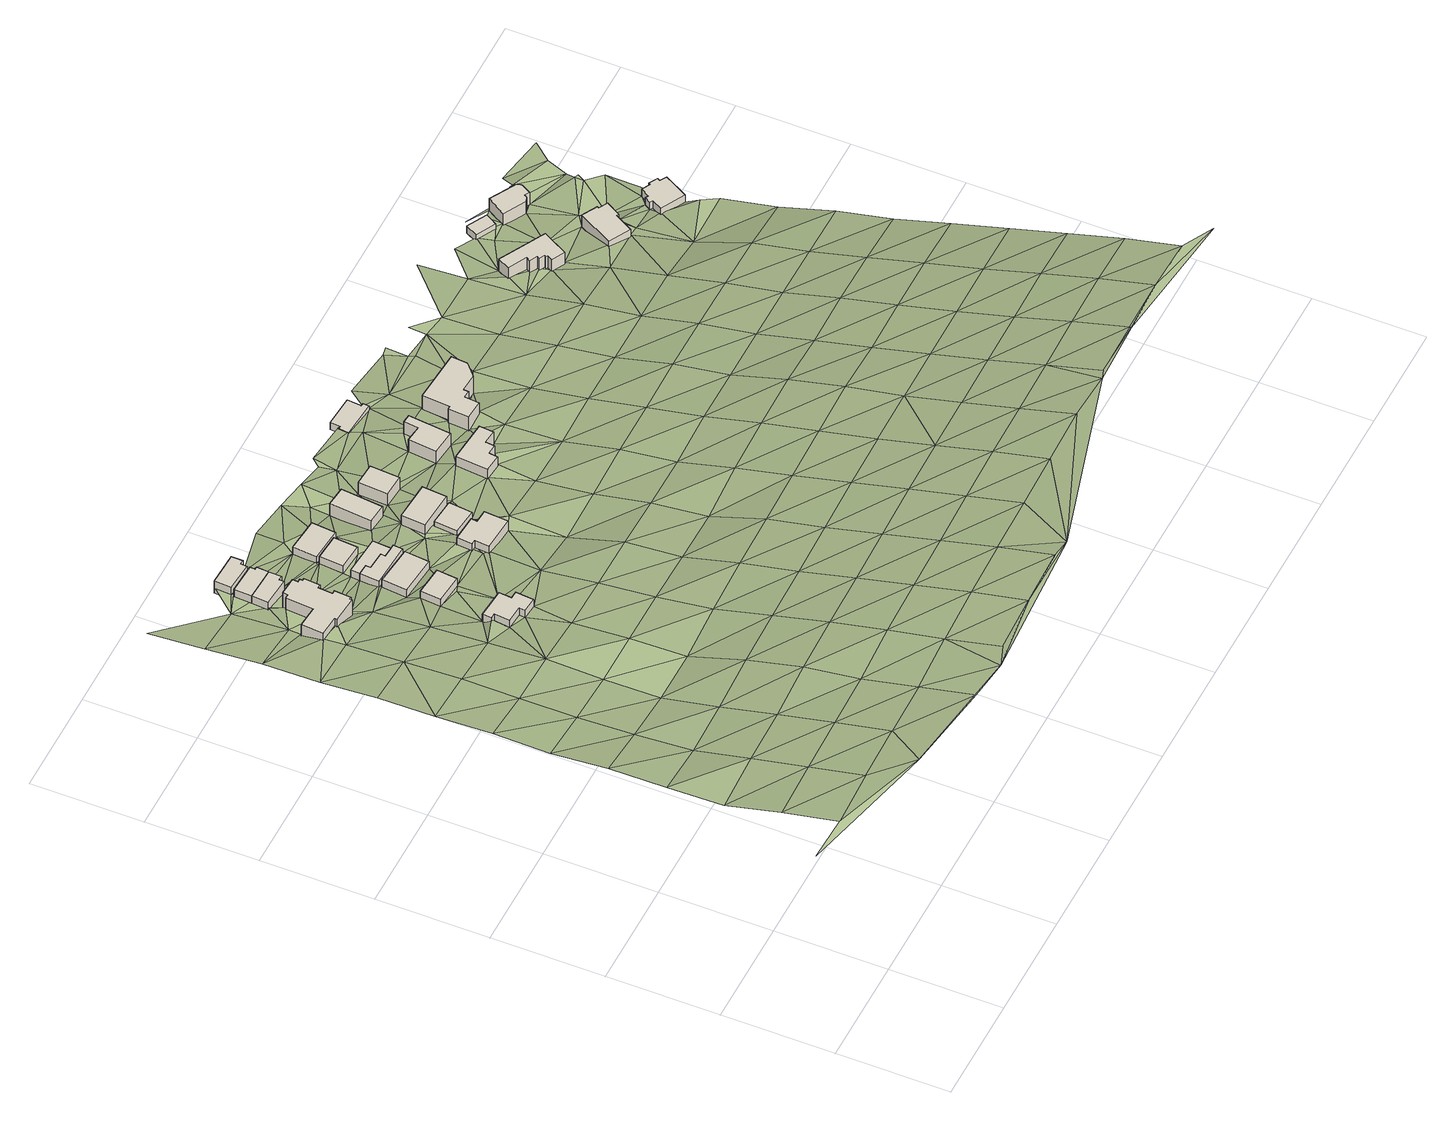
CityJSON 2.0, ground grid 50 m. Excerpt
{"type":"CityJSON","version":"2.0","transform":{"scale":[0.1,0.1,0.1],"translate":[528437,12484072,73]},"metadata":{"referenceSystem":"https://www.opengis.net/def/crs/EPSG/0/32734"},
"CityObjects":{
"building1":{"type":"Building","attributes":{"address":"50 Kylemore Road Universtity Estate Cape Town","building":"house","building:levels":3,"building_height":9.7,"plus_code":"4FRW3C6X+6GX","ground_height":116.46,"roof_height":126.16},"geometry":[{"type":"Solid","lod":"1","boundaries":[[[[0,1,2,3]],[[1,4,5,2]],[[4,6,7,5]],[[6,8,9,7]],[[8,10,11,9]],[[10,12,13,11]],[[12,14,15,13]],[[14,16,17,15]],[[16,18,19,17]],[[18,20,21,19]],[[20,22,23,21]],[[22,24,25,23]],[[24,26,27,25]],[[26,28,29,27]],[[28,30,31,29]],[[30,32,33,31]],[[32,34,35,33]],[[34,36,37,35]],[[36,38,39,37]],[[38,0,3,39]],[[3,2,5,7,9,11,13,15,17,19,21,23,25,27,29,31,33,35,37,39]],[[38,36,34,32,30,28,26,24,22,20,18,16,14,12,10,8,6,4,1,0]]]]}]},
"building2":{"type":"Building","attributes":{"address":"44 Kylemore Road Universtity Estate Cape Town","building":"house","building:levels":2,"building_height":6.9,"plus_code":"4FRW3C6X+8HC","ground_height":114.93,"roof_height":121.83},"geometry":[{"type":"Solid","lod":"1","boundaries":[[[[40,41,42,43]],[[41,44,45,42]],[[44,46,47,45]],[[46,48,49,47]],[[48,50,51,49]],[[50,40,43,51]],[[43,42,45,47,49,51]],[[50,48,46,44,41,40]]]]}]},
"building3":{"type":"Building","attributes":{"address":"41 Kylemore Road Universtity Estate Cape Town","building":"yes","building:levels":1,"building_height":4.1,"plus_code":"4FRW3C5X+XMM","ground_height":119.05,"roof_height":123.15},"geometry":[{"type":"Solid","lod":"1","boundaries":[[[[52,53,54,55]],[[53,56,57,54]],[[56,58,59,57]],[[58,60,61,59]],[[60,62,63,61]],[[62,64,65,63]],[[64,66,67,65]],[[66,68,69,67]],[[68,70,71,69]],[[70,52,55,71]],[[55,54,57,59,61,63,65,67,69,71]],[[70,68,66,64,62,60,58,56,53,52]]]]}]},
"building4":{"type":"Building","attributes":{"address":"42 Kylemore Road Universtity Estate Cape Town","building":"house","building:levels":2,"building_height":6.9,"plus_code":"4FRW3C6X+8HR","ground_height":114.93,"roof_height":121.83},"geometry":[{"type":"Solid","lod":"1","boundaries":[[[[40,72,73,43]],[[72,74,75,73]],[[74,76,77,75]],[[76,78,79,77]],[[78,41,42,79]],[[41,40,43,42]],[[43,73,75,77,79,42]],[[41,78,76,74,72,40]]]]}]},
"building5":{"type":"Building","attributes":{"address":"40 Kylemore Road Universtity Estate Cape Town","building":"house","building:levels":2,"building_height":6.9,"plus_code":"4FRW3C6X+9HJ","ground_height":114.93,"roof_height":121.83},"geometry":[{"type":"Solid","lod":"1","boundaries":[[[[80,81,82,83]],[[81,84,85,82]],[[84,86,87,85]],[[86,88,89,87]],[[88,90,91,89]],[[90,80,83,91]],[[83,82,85,87,89,91]],[[90,88,86,84,81,80]]]]}]},
"building6":{"type":"Building","attributes":{"address":"39 Kylemore Road Universtity Estate Cape Town","building":"house","building:levels":1,"building_height":4.1,"plus_code":"4FRW3C6X+4M4","ground_height":116.77,"roof_height":120.87},"geometry":[{"type":"Solid","lod":"1","boundaries":[[[[92,93,94,95]],[[93,96,97,94]],[[96,98,99,97]],[[98,92,95,99]],[[95,94,97,99]],[[98,96,93,92]]]]}]},
"building7":{"type":"Building","attributes":{"address":"37 Kylemore Road Universtity Estate Cape Town","building":"house","building:levels":1,"building_height":4.1,"plus_code":"4FRW3C6X+5M5","ground_height":114.27,"roof_height":118.37},"geometry":[{"type":"Solid","lod":"1","boundaries":[[[[100,101,102,103]],[[101,104,105,102]],[[104,106,107,105]],[[106,100,103,107]],[[103,102,105,107]],[[106,104,101,100]]]]}]},
"building8":{"type":"Building","attributes":{"address":"35 Kylemore Road Universtity Estate Cape Town","building":"house","building:levels":1,"building_height":4.1,"plus_code":"4FRW3C6X+6M5","ground_height":112.63,"roof_height":116.73},"geometry":[{"type":"Solid","lod":"1","boundaries":[[[[108,109,110,111]],[[109,112,113,110]],[[112,114,115,113]],[[114,116,117,115]],[[116,118,119,117]],[[118,120,121,119]],[[120,122,123,121]],[[122,124,125,123]],[[124,108,111,125]],[[111,110,113,115,117,119,121,123,125]],[[124,122,120,118,116,114,112,109,108]]]]}]},
"building9":{"type":"Building","attributes":{"address":"33 Kylemore Road Universtity Estate Cape Town","building":"house","building:levels":1,"building_height":4.1,"plus_code":"4FRW3C6X+6P6","ground_height":112.63,"roof_height":116.73},"geometry":[{"type":"Solid","lod":"1","boundaries":[[[[118,116,117,119]],[[116,114,115,117]],[[114,112,113,115]],[[112,109,110,113]],[[109,108,111,110]],[[108,126,127,111]],[[126,128,129,127]],[[128,118,119,129]],[[119,117,115,113,110,111,127,129]],[[128,126,108,109,112,114,116,118]]]]}]},
"building10":{"type":"Building","attributes":{"address":"31 Kylemore Road Universtity Estate Cape Town","building":"house","building:levels":1,"building_height":4.1,"plus_code":"4FRW3C6X+7M9","ground_height":112.63,"roof_height":116.73},"geometry":[{"type":"Solid","lod":"1","boundaries":[[[[130,131,132,133]],[[131,134,135,132]],[[134,136,137,135]],[[136,130,133,137]],[[133,132,135,137]],[[136,134,131,130]]]]}]},
"building11":{"type":"Building","attributes":{"address":"2 Westfort Road Universtity Estate Cape Town","building":"house","building:levels":1,"building_height":4.1,"plus_code":"4FRW3C6X+8P2","ground_height":111.28,"roof_height":115.38},"geometry":[{"type":"Solid","lod":"1","boundaries":[[[[138,139,140,141]],[[139,142,143,140]],[[142,144,145,143]],[[144,138,141,145]],[[141,140,143,145]],[[144,142,139,138]]]]}]},
"building12":{"type":"Building","attributes":{"address":"28 Garrick Road Universtity Estate Cape Town","building":"house","building:levels":1.5,"building_height":5.5,"plus_code":"4FRW3C6X+3RQ","ground_height":111.95,"roof_height":117.45},"geometry":[{"type":"Solid","lod":"1","boundaries":[[[[146,147,148,149]],[[147,150,151,148]],[[150,152,153,151]],[[152,154,155,153]],[[154,156,157,155]],[[156,158,159,157]],[[158,160,161,159]],[[160,146,149,161]],[[149,148,151,153,155,157,159,161]],[[160,158,156,154,152,150,147,146]]]]}]},
"building13":{"type":"Building","attributes":{"address":"26 Garrick Road Universtity Estate Cape Town","building":"house","building:levels":1,"building_height":4.1,"plus_code":"4FRW3C6X+4VR","ground_height":109.74,"roof_height":113.84},"geometry":[{"type":"Solid","lod":"1","boundaries":[[[[162,163,164,165]],[[163,166,167,164]],[[166,168,169,167]],[[168,162,165,169]],[[165,164,167,169]],[[168,166,163,162]]]]}]},
"building14":{"type":"Building","attributes":{"address":"4 Westfort Road Universtity Estate Cape Town","building":"house","building:levels":2,"building_height":6.9,"plus_code":"4FRW3C6X+7RF","ground_height":107.75,"roof_height":114.65},"geometry":[{"type":"Solid","lod":"1","boundaries":[[[[170,171,172,173]],[[171,174,175,172]],[[174,176,177,175]],[[176,170,173,177]],[[173,172,175,177]],[[176,174,171,170]]]]}]},
"building15":{"type":"Building","attributes":{"address":"24 Garrick Road Universtity Estate Cape Town","building":"house","building:levels":2,"building_height":6.9,"plus_code":"4FRW3C6X+5VJ","ground_height":109.74,"roof_height":116.64},"geometry":[{"type":"Solid","lod":"1","boundaries":[[[[178,179,180,181]],[[179,182,183,180]],[[182,184,185,183]],[[184,178,181,185]],[[181,180,183,185]],[[184,182,179,178]]]]}]},
"building16":{"type":"Building","attributes":{"address":"6 Westfort Road Universtity Estate Cape Town","building":"house","building:levels":2,"building_height":6.9,"plus_code":"4FRW3C6X+7VG","ground_height":107.49,"roof_height":114.39},"geometry":[{"type":"Solid","lod":"1","boundaries":[[[[186,187,188,189]],[[187,190,191,188]],[[190,192,193,191]],[[192,186,189,193]],[[189,188,191,193]],[[192,190,187,186]]]]}]},
"building17":{"type":"Building","attributes":{"address":"29 Garrick Road Universtity Estate Cape Town","building":"house","building:levels":2,"building_height":6.9,"plus_code":"4FRW3F62+527","ground_height":105.61,"roof_height":112.51},"geometry":[{"type":"Solid","lod":"1","boundaries":[[[[194,195,196,197]],[[195,198,199,196]],[[198,200,201,199]],[[200,202,203,201]],[[202,204,205,203]],[[204,206,207,205]],[[206,208,209,207]],[[208,194,197,209]],[[197,196,199,201,203,205,207,209]],[[208,206,204,202,200,198,195,194]]]]}]},
"building18":{"type":"Building","attributes":{"address":"25 Garrick Road Universtity Estate Cape Town","building":"house","building:levels":2,"building_height":6.9,"plus_code":"4FRW3F62+62V","ground_height":105.87,"roof_height":112.77},"geometry":[{"type":"Solid","lod":"1","boundaries":[[[[210,211,212,213]],[[211,214,215,212]],[[214,216,217,215]],[[216,218,219,217]],[[218,220,221,219]],[[220,210,213,221]],[[213,212,215,217,219,221]],[[220,218,216,214,211,210]]]]}]},
"building19":{"type":"Building","attributes":{"address":"23 Garrick Road University Estate Cape Town","building":"house","building:levels":1,"building_height":4.1,"plus_code":"4FRW3F62+92H","ground_height":98.13,"roof_height":102.23},"geometry":[{"type":"Solid","lod":"1","boundaries":[[[[222,223,224,225]],[[223,226,227,224]],[[226,228,229,227]],[[228,230,231,229]],[[230,232,233,231]],[[232,234,235,233]],[[234,236,237,235]],[[236,222,225,237]],[[225,224,227,229,231,233,235,237]],[[236,234,232,230,228,226,223,222]]]]}]},
"building20":{"type":"Building","attributes":{"address":"Universtity Estate Cape Town","building":"house","building:levels":3,"building_height":9.7,"plus_code":"4FRW3F62+65R","ground_height":100.92,"roof_height":110.62},"geometry":[{"type":"Solid","lod":"1","boundaries":[[[[238,239,240,241]],[[239,242,243,240]],[[242,244,245,243]],[[244,246,247,245]],[[246,248,249,247]],[[248,250,251,249]],[[250,252,253,251]],[[252,254,255,253]],[[254,256,257,255]],[[256,258,259,257]],[[258,238,241,259]],[[241,240,243,245,247,249,251,253,255,257,259]],[[258,256,254,252,250,248,246,244,242,239,238]]]]}]},
"building21":{"type":"Building","attributes":{"address":"2 Cloete Road Universtity Estate Cape Town","building":"house","building:levels":2,"building_height":6.9,"plus_code":"4FRW3F62+7G5","ground_height":94.95,"roof_height":101.85},"geometry":[{"type":"Solid","lod":"1","boundaries":[[[[260,261,262,263]],[[261,264,265,262]],[[264,266,267,265]],[[266,268,269,267]],[[268,270,271,269]],[[270,272,273,271]],[[272,274,275,273]],[[274,276,277,275]],[[276,278,279,277]],[[278,280,281,279]],[[280,282,283,281]],[[282,260,263,283]],[[263,262,265,267,269,271,273,275,277,279,281,283]],[[282,280,278,276,274,272,270,268,266,264,261,260]]]]}]},
"building22":{"type":"Building","attributes":{"building":"garage","building:levels":1,"building_height":4.1,"plus_code":"4FRW3F62+9H4","ground_height":90.59,"roof_height":94.69},"geometry":[{"type":"Solid","lod":"1","boundaries":[[[[284,285,286,287]],[[285,288,289,286]],[[288,290,291,289]],[[290,284,287,291]],[[287,286,289,291]],[[290,288,285,284]]]]}]},
"building23":{"type":"Building","attributes":{"address":"4 Cloete Road Universtity Estate Cape Town","building":"house","building:levels":2,"building_height":6.9,"plus_code":"4FRW3F62+5JX","ground_height":94.52,"roof_height":101.42},"geometry":[{"type":"Solid","lod":"1","boundaries":[[[[292,293,294,295]],[[293,296,297,294]],[[296,298,299,297]],[[298,300,301,299]],[[300,302,303,301]],[[302,304,305,303]],[[304,306,307,305]],[[306,292,295,307]],[[295,294,297,299,301,303,305,307]],[[306,304,302,300,298,296,293,292]]]]}]},
"building24":{"type":"Building","attributes":{"address":"20 Cloete Road University Estate Cape Town","building":"house","building:levels":2,"building_height":6.9,"plus_code":"4FRW3F62+8JQ","ground_height":91.67,"roof_height":98.57},"geometry":[{"type":"Solid","lod":"1","boundaries":[[[[308,309,310,311]],[[309,312,313,310]],[[312,314,315,313]],[[314,316,317,315]],[[316,318,319,317]],[[318,320,321,319]],[[320,322,323,321]],[[322,324,325,323]],[[324,308,311,325]],[[311,310,313,315,317,319,321,323,325]],[[324,322,320,318,316,314,312,309,308]]]]}]},
"building25":{"type":"Building","attributes":{"address":"6 Cloete Road Universtity Estate Cape Town","building":"house","building:levels":1,"building_height":4.1,"plus_code":"4FRW3F62+4PQ","ground_height":96.62,"roof_height":100.72},"geometry":[{"type":"Solid","lod":"1","boundaries":[[[[326,327,328,329]],[[327,330,331,328]],[[330,332,333,331]],[[332,334,335,333]],[[334,336,337,335]],[[336,338,339,337]],[[338,340,341,339]],[[340,342,343,341]],[[342,344,345,343]],[[344,346,347,345]],[[346,348,349,347]],[[348,326,329,349]],[[329,328,331,333,335,337,339,341,343,345,347,349]],[[348,346,344,342,340,338,336,334,332,330,327,326]]]]}]},
"terrain1":{"type":"TINRelief","geometry":[{"type":"CompositeSurface","lod":"1","boundaries":[[[350,351,352]],[[353,352,354]],[[353,355,356]],[[351,354,352]],[[354,355,353]],[[357,356,358]],[[355,358,356]],[[359,357,360]],[[351,361,354]],[[361,355,354]],[[357,358,360]],[[362,359,363]],[[364,358,355]],[[360,363,359]],[[364,355,361]],[[362,365,366]],[[367,361,351]],[[358,368,360]],[[363,365,362]],[[368,358,364]],[[369,366,370]],[[371,363,360]],[[365,370,366]],[[372,367,351]],[[364,361,373]],[[371,360,368]],[[367,373,361]],[[365,363,374]],[[375,369,376]],[[370,377,369]],[[364,378,368]],[[374,363,371]],[[375,376,379]],[[373,378,364]],[[376,369,377]],[[370,365,380]],[[372,373,367]],[[381,371,368]],[[380,365,374]],[[378,381,368]],[[379,382,383]],[[370,384,377]],[[385,379,376]],[[374,371,386]],[[384,370,380]],[[385,382,379]],[[372,387,373]],[[387,378,373]],[[388,389,383]],[[381,386,371]],[[377,390,376]],[[391,383,382]],[[392,380,374]],[[393,387,372]],[[383,391,388]],[[390,377,384]],[[378,394,381]],[[395,396,389]],[[386,392,374]],[[397,385,376]],[[387,394,378]],[[389,388,395]],[[398,382,385]],[[393,372,399]],[[400,384,380]],[[397,376,390]],[[386,381,401]],[[402,382,398]],[[392,400,380]],[[391,403,388]],[[387,393,399]],[[394,401,381]],[[390,384,66]],[[398,385,404]],[[404,385,397]],[[403,405,388]],[[388,406,395]],[[386,407,392]],[[406,388,405]],[[400,408,384]],[[60,397,390]],[[409,394,387]],[[384,70,66]],[[410,390,66]],[[401,407,386]],[[398,404,411]],[[390,410,60]],[[406,412,395]],[[408,70,384]],[[406,405,20]],[[409,387,399]],[[412,413,395]],[[20,405,414]],[[415,395,413]],[[400,392,416]],[[417,411,418]],[[419,399,372]],[[395,415,420]],[[411,404,418]],[[64,410,66]],[[397,60,93]],[[421,406,20]],[[401,394,422]],[[397,92,404]],[[1,6,4]],[[407,416,392]],[[68,66,70]],[[1,8,6]],[[394,409,422]],[[20,18,421]],[[93,92,397]],[[8,1,423]],[[18,16,14]],[[76,415,413]],[[424,408,400]],[[404,425,418]],[[52,70,408]],[[423,10,8]],[[12,10,14]],[[14,421,18]],[[1,418,118]],[[401,426,407]],[[14,10,50]],[[101,404,92]],[[427,93,60]],[[14,50,421]],[[416,424,400]],[[421,50,48]],[[427,60,58]],[[76,86,415]],[[399,428,409]],[[404,101,100]],[[1,128,423]],[[422,426,401]],[[100,425,404]],[[58,56,53]],[[425,118,418]],[[429,52,408]],[[72,76,74]],[[72,40,430]],[[10,423,130]],[[430,76,72]],[[427,96,93]],[[86,76,90]],[[416,407,431]],[[90,76,430]],[[50,10,130]],[[128,1,118]],[[86,90,88]],[[424,429,408]],[[101,92,98]],[[427,58,96]],[[422,409,432]],[[423,128,131]],[[426,431,407]],[[419,428,399]],[[40,50,139]],[[433,53,52]],[[423,131,130]],[[58,53,433]],[[430,40,139]],[[409,428,432]],[[430,139,90]],[[104,101,98]],[[434,424,416]],[[435,50,130]],[[100,106,425]],[[429,433,52]],[[139,50,435]],[[96,58,436]],[[422,437,426]],[[431,434,416]],[[128,134,131]],[[437,422,432]],[[432,428,419]],[[98,96,438]],[[58,433,439]],[[90,139,440]],[[429,424,441]],[[425,106,442]],[[431,426,443]],[[436,58,439]],[[438,104,98]],[[435,130,136]],[[126,134,128]],[[434,441,424]],[[90,440,444]],[[438,96,436]],[[443,426,437]],[[445,433,429]],[[136,446,435]],[[106,104,447]],[[448,449,126]],[[432,419,450]],[[434,431,451]],[[136,134,446]],[[438,452,104]],[[446,134,126]],[[138,440,139]],[[442,106,447]],[[429,441,445]],[[447,104,452]],[[442,447,449]],[[432,450,437]],[[451,431,443]],[[453,436,439]],[[438,436,453]],[[146,439,433]],[[449,454,126]],[[446,126,455]],[[434,456,441]],[[447,454,449]],[[457,433,445]],[[458,444,440]],[[447,452,459]],[[443,437,460]],[[126,454,455]],[[458,440,138]],[[457,146,433]],[[456,434,451]],[[170,138,446]],[[461,447,459]],[[452,152,459]],[[447,461,454]],[[455,170,446]],[[460,437,450]],[[461,459,462]],[[463,445,441]],[[419,464,450]],[[451,443,465]],[[466,455,454]],[[170,467,138]],[[456,463,441]],[[152,168,459]],[[467,458,138]],[[150,147,152]],[[184,461,462]],[[465,443,460]],[[146,457,468]],[[168,152,147]],[[445,469,457]],[[146,468,147]],[[190,466,454]],[[168,147,468]],[[470,456,451]],[[176,467,170]],[[462,162,184]],[[463,469,445]],[[454,178,190]],[[464,460,450]],[[470,451,465]],[[467,471,458]],[[176,466,187]],[[466,190,187]],[[472,162,168]],[[468,457,473]],[[467,176,471]],[[472,184,162]],[[463,456,474]],[[472,178,184]],[[475,464,419]],[[469,473,457]],[[476,168,468]],[[190,178,192]],[[460,477,465]],[[470,474,456]],[[168,476,472]],[[187,478,176]],[[477,460,464]],[[176,478,471]],[[479,469,463]],[[473,480,468]],[[178,472,481]],[[192,482,186]],[[465,483,470]],[[478,187,186]],[[476,468,480]],[[474,479,463]],[[218,192,178]],[[471,478,484]],[[483,465,477]],[[218,482,192]],[[481,472,476]],[[469,485,473]],[[419,486,475]],[[218,178,481]],[[470,487,474]],[[216,186,482]],[[479,485,469]],[[484,478,488]],[[475,477,464]],[[487,470,483]],[[489,476,480]],[[216,482,218]],[[490,480,473]],[[478,186,491]],[[474,492,479]],[[485,490,473]],[[478,493,488]],[[494,483,477]],[[186,216,491]],[[474,487,492]],[[481,220,218]],[[495,496,489]],[[480,497,489]],[[475,494,477]],[[498,485,479]],[[478,491,493]],[[490,497,480]],[[495,489,497]],[[481,194,220]],[[208,499,495]],[[500,488,493]],[[498,479,492]],[[214,211,216]],[[487,483,501]],[[491,216,211]],[[494,502,483]],[[208,495,497]],[[485,503,490]],[[491,211,210]],[[492,487,501]],[[220,194,504]],[[483,502,501]],[[494,475,486]],[[503,485,498]],[[210,220,505]],[[506,194,208]],[[497,506,208]],[[505,220,504]],[[493,491,507]],[[490,508,497]],[[194,506,504]],[[507,491,210]],[[492,509,498]],[[508,490,503]],[[510,210,505]],[[511,502,494]],[[512,504,506]],[[509,492,501]],[[507,210,510]],[[486,511,494]],[[510,505,513]],[[497,514,506]],[[503,498,515]],[[514,497,508]],[[230,516,517]],[[502,518,501]],[[519,511,486]],[[512,520,521]],[[515,498,509]],[[507,510,522]],[[517,507,522]],[[512,506,523]],[[511,518,502]],[[512,256,520]],[[517,522,524]],[[503,525,508]],[[526,519,486]],[[523,506,514]],[[256,527,520]],[[509,501,528]],[[525,503,515]],[[512,523,256]],[[522,510,238]],[[529,511,519]],[[518,528,501]],[[514,508,530]],[[509,531,515]],[[529,519,526]],[[530,508,525]],[[522,532,524]],[[518,511,533]],[[534,256,523]],[[528,531,509]],[[534,258,256]],[[514,535,523]],[[238,536,522]],[[529,533,511]],[[258,534,238]],[[525,515,537]],[[538,522,536]],[[535,514,530]],[[538,532,522]],[[539,528,518]],[[531,537,515]],[[534,523,540]],[[533,539,518]],[[541,530,525]],[[540,523,535]],[[238,534,542]],[[526,543,529]],[[531,528,544]],[[545,532,538]],[[537,541,525]],[[238,542,536]],[[533,529,543]],[[539,544,528]],[[538,536,542]],[[535,530,546]],[[534,540,547]],[[548,537,531]],[[547,542,534]],[[541,546,530]],[[549,539,533]],[[544,548,531]],[[550,540,535]],[[549,533,543]],[[541,537,551]],[[546,550,535]],[[544,539,552]],[[548,551,537]],[[547,553,542]],[[542,553,554]],[[547,540,555]],[[552,539,549]],[[543,526,556]],[[557,546,541]],[[550,555,540]],[[558,548,544]],[[551,557,541]],[[559,549,543]],[[560,553,547]],[[558,544,552]],[[561,550,546]],[[555,560,547]],[[551,548,562]],[[557,561,546]],[[563,552,549]],[[562,548,558]],[[559,563,549]],[[543,556,559]],[[560,564,553]],[[565,557,551]],[[555,550,566]],[[561,567,550]],[[558,552,568]],[[569,553,564]],[[565,551,562]],[[560,555,570]],[[563,568,552]],[[550,567,566]],[[560,571,564]],[[561,557,572]],[[571,560,573]],[[574,562,558]],[[570,555,566]],[[572,557,565]],[[564,571,261]],[[575,573,560]],[[570,575,560]],[[574,558,568]],[[573,576,571]],[[561,577,567]],[[564,261,578]],[[565,562,579]],[[575,580,573]],[[577,561,572]],[[581,575,570]],[[570,582,581]],[[583,575,581]],[[566,584,570]],[[579,562,574]],[[585,566,567]],[[586,584,566]],[[587,572,565]],[[261,588,578]],[[589,567,577]],[[261,590,591]],[[591,588,261]],[[587,565,579]],[[585,567,589]],[[585,586,566]],[[592,577,572]],[[306,584,586]],[[590,584,306]],[[592,572,587]],[[588,591,593]],[[590,594,591]],[[577,595,589]],[[593,591,594]],[[589,596,585]],[[590,308,594]],[[590,306,597]],[[595,577,592]],[[598,585,596]],[[594,599,593]],[[596,589,600]],[[308,590,597]],[[598,596,601]],[[322,599,594]],[[306,304,597]],[[344,601,596]],[[602,600,589]],[[589,595,603]],[[300,304,302]],[[596,600,344]],[[304,300,597]],[[603,602,589]],[[322,604,605]],[[300,601,342]],[[308,597,314]],[[344,342,601]],[[309,308,314]],[[314,312,309]],[[344,600,346]],[[326,600,602]],[[338,300,342]],[[322,320,604]],[[597,300,606]],[[607,314,597]],[[338,342,340]],[[320,318,604]],[[318,316,604]],[[316,608,604]],[[609,300,338]],[[316,314,610]],[[607,597,606]],[[608,611,604]],[[338,336,334]],[[300,609,606]],[[316,610,608]],[[334,609,338]],[[314,607,610]],[[612,607,606]],[[613,608,614]],[[614,608,610]],[[615,613,614]]]}]}
},
"vertices":[
[634,2623,277],[639,2698,277],[639,2698,374],[634,2623,374],[623,2699,277],[623,2699,374],[627,2763,277],[627,2763,374],[644,2762,277],[644,2762,374],[649,2835,277],[649,2835,374],[638,2836,277],[638,2836,374],[639,2848,277],[639,2848,374],[624,2849,277],[624,2849,374],[625,2874,277],[625,2874,374],[544,2879,277],[544,2879,374],[542,2856,277],[542,2856,374],[524,2857,277],[524,2857,374],[515,2733,277],[515,2733,374],[418,2740,277],[418,2740,374],[411,2642,277],[411,2642,374],[503,2635,277],[503,2635,374],[502,2622,277],[502,2622,374],[624,2613,277],[624,2613,374],[625,2624,277],[625,2624,374],
[661,2993,262],[513,3000,262],[513,3000,331],[661,2993,331],[508,2925,262],[508,2925,331],[639,2916,262],[639,2916,331],[640,2938,262],[640,2938,331],[660,2936,262],[660,2936,331],
[950,1976,303],[956,2057,303],[956,2057,344],[950,1976,344],[922,2059,303],[922,2059,344],[927,2116,303],[927,2116,344],[793,2126,303],[793,2126,344],[790,2085,303],[790,2085,344],[812,2084,303],[812,2084,344],[807,2014,303],[807,2014,344],[885,2008,303],[885,2008,344],[883,1981,303],[883,1981,344],
[664,3047,262],[664,3047,331],[652,3048,262],[652,3048,331],[653,3071,262],[653,3071,331],[517,3078,262],[517,3078,331],
[674,3162,262],[526,3168,262],[526,3168,331],[674,3162,331],[522,3092,262],[522,3092,331],[652,3083,262],[652,3083,331],[654,3111,262],[654,3111,331],[673,3110,262],[673,3110,331],
[824,2410,280],[816,2317,280],[816,2317,321],[824,2410,321],[946,2305,280],[946,2305,321],[955,2398,280],[955,2398,321],
[838,2583,255],[827,2471,255],[827,2471,296],[838,2583,296],[1005,2454,255],[1005,2454,296],[1016,2565,255],[1016,2565,296],
[1022,2628,239],[975,2631,239],[975,2631,280],[1022,2628,280],[977,2652,239],[977,2652,280],[894,2658,239],[894,2658,280],[895,2680,239],[895,2680,280],[846,2683,239],[846,2683,280],[839,2596,239],[839,2596,280],[1038,2584,239],[1038,2584,280],[1041,2628,239],[1041,2628,280],
[1028,2711,239],[1028,2711,280],[849,2724,239],[849,2724,280],
[863,2866,239],[855,2758,239],[855,2758,280],[863,2866,280],[972,2749,239],[972,2749,280],[980,2857,239],[980,2857,280],
[1029,2975,225],[879,2989,225],[879,2989,266],[1029,2975,266],[869,2880,225],[869,2880,266],[1020,2867,225],[1020,2867,266],
[1343,2266,232],[1350,2374,232],[1350,2374,287],[1343,2266,287],[1291,2378,232],[1291,2378,287],[1293,2405,232],[1293,2405,287],[1176,2413,232],[1176,2413,287],[1171,2344,232],[1171,2344,287],[1190,2343,232],[1190,2343,287],[1186,2277,232],[1186,2277,287],
[1367,2535,210],[1249,2546,210],[1249,2546,251],[1367,2535,251],[1240,2441,210],[1240,2441,251],[1357,2430,210],[1357,2430,251],
[1160,2957,190],[1140,2769,190],[1140,2769,259],[1160,2957,259],[1230,2760,190],[1230,2760,259],[1249,2948,190],[1249,2948,259],
[1377,2655,210],[1201,2667,210],[1201,2667,279],[1377,2655,279],[1193,2558,210],[1193,2558,279],[1369,2545,210],[1369,2545,279],
[1412,2898,188],[1311,2904,188],[1311,2904,257],[1412,2898,257],[1304,2772,188],[1304,2772,257],[1404,2766,188],[1404,2766,257],
[1804,2604,169],[1616,2620,169],[1616,2620,238],[1804,2604,238],[1603,2476,169],[1603,2476,238],[1683,2469,169],[1683,2469,238],[1687,2508,169],[1687,2508,238],[1732,2504,169],[1732,2504,238],[1736,2545,169],[1736,2545,238],[1799,2540,169],[1799,2540,238],
[1738,2880,171],[1700,2884,171],[1700,2884,240],[1738,2880,240],[1693,2819,171],[1693,2819,240],[1619,2827,171],[1619,2827,240],[1607,2701,171],[1607,2701,240],[1719,2690,171],[1719,2690,240],
[1644,3097,94],[1810,3085,94],[1810,3085,135],[1644,3097,135],[1812,3113,94],[1812,3113,135],[1799,3114,94],[1799,3114,135],[1804,3178,94],[1804,3178,135],[1665,3188,94],[1665,3188,135],[1661,3142,94],[1661,3142,135],[1648,3143,94],[1648,3143,135],
[2116,2869,122],[1877,2886,122],[1877,2886,219],[2116,2869,219],[1868,2762,122],[1868,2762,219],[1854,2763,122],[1854,2763,219],[1848,2670,122],[1848,2670,219],[1935,2664,122],[1935,2664,219],[1940,2730,122],[1940,2730,219],[1972,2728,122],[1972,2728,219],[1974,2750,122],[1974,2750,219],[2054,2745,122],[2054,2745,219],[2111,2797,122],[2111,2797,219],
[2953,2845,62],[2750,2954,62],[2750,2954,131],[2953,2845,131],[2721,2901,62],[2721,2901,131],[2802,2857,62],[2802,2857,131],[2792,2839,62],[2792,2839,131],[2825,2821,62],[2825,2821,131],[2820,2810,62],[2820,2810,131],[2842,2798,62],[2842,2798,131],[2837,2790,62],[2837,2790,131],[2845,2786,62],[2845,2786,131],[2833,2763,62],[2833,2763,131],[2891,2732,62],[2891,2732,131],
[2921,3172,19],[2892,3118,19],[2892,3118,60],[2921,3172,60],[2978,3072,19],[2978,3072,60],[3008,3125,19],[3008,3125,60],
[3020,2602,58],[3115,2549,58],[3115,2549,127],[3020,2602,127],[3161,2632,58],[3161,2632,127],[3171,2626,58],[3171,2626,127],[3209,2693,58],[3209,2693,127],[3169,2714,58],[3169,2714,127],[3173,2721,58],[3173,2721,127],[3107,2758,58],[3107,2758,127],
[3106,2999,29],[3128,3006,29],[3128,3006,98],[3106,2999,98],[3135,3019,29],[3135,3019,98],[3156,3007,29],[3156,3007,98],[3180,3051,29],[3180,3051,98],[3180,3064,29],[3180,3064,98],[3172,3075,29],[3172,3075,98],[3060,3138,29],[3060,3138,98],[3008,3053,29],[3008,3053,98],
[3381,2434,79],[3440,2543,79],[3440,2543,120],[3381,2434,120],[3411,2559,79],[3411,2559,120],[3418,2572,79],[3418,2572,120],[3380,2593,79],[3380,2593,120],[3376,2585,79],[3376,2585,120],[3338,2605,79],[3338,2605,120],[3316,2565,79],[3316,2565,120],[3302,2572,79],[3302,2572,120],[3287,2545,79],[3287,2545,120],[3299,2539,79],[3299,2539,120],[3273,2492,79],[3273,2492,120],
[9,318,511],[540,113,646],[170,290,566],[170,540,508],[419,290,592],[419,540,529],[170,790,437],[170,1040,431],[419,790,467],[170,1295,427],[419,1040,403],[668,290,608],[170,1545,401],[419,1295,382],[668,540,546],[419,1545,368],[170,1795,406],[917,40,686],[668,790,481],[170,2045,394],[419,1795,367],[668,1040,411],[1072,4,722],[917,290,619],[668,1295,351],[170,2295,389],[419,2295,356],[419,2045,368],[917,540,556],[170,2545,367],[668,1545,347],[917,790,514],[411,2642,342],[170,2795,361],[668,1795,353],[419,2545,342],[917,1040,441],[1166,290,656],[419,2795,318],[170,3045,338],[668,2045,335],[418,2740,318],[917,1295,349],[1166,40,722],[1166,540,596],[419,3045,299],[170,3295,317],[668,2295,316],[502,2622,342],[1415,40,748],[917,1545,343],[1166,790,531],[503,2635,342],[515,2733,318],[668,2545,291],[524,2857,318],[508,2925,299],[1166,1040,457],[917,1795,321],[1415,290,685],[790,2085,335],[624,2613,291],[513,3000,299],[517,3078,299],[542,2856,318],[522,3092,299],[1166,1295,382],[625,2624,291],[634,2623,291],[1747,29,770],[526,3168,299],[639,2916,277],[1415,540,616],[668,2795,277],[1166,1545,340],[839,2596,255],[1415,790,543],[917,2295,280],[1664,40,770],[1166,1795,310],[668,3045,262],[1415,1040,472],[1664,290,704],[1166,2045,272],[1415,1295,408],[869,2880,239],[1166,2295,257],[1664,540,632],[1171,2344,257],[1186,2277,257],[917,3045,225],[1415,1545,331],[1038,2584,255],[1664,790,557],[932,3172,210],[1415,1795,305],[1020,2867,239],[1166,2545,234],[1022,2628,255],[1041,2628,255],[1913,290,716],[1664,1040,485],[1176,2413,257],[1190,2343,257],[1201,2667,234],[1140,2769,211],[1664,1295,420],[1415,2045,222],[1129,3154,190],[1240,2441,234],[1913,540,646],[1193,2558,234],[1249,2546,234],[1664,1545,322],[2162,290,731],[1913,790,575],[1230,2760,211],[1166,3045,190],[1415,2295,232],[1664,1795,289],[1913,1040,501],[1265,3129,190],[1415,2545,210],[1664,2045,231],[1913,1295,430],[2412,290,746],[1603,2476,194],[2162,540,663],[1415,3045,162],[1913,1545,362],[1664,2295,195],[1616,2620,194],[1415,2795,188],[2162,790,585],[1402,3117,162],[1913,1795,284],[2621,276,756],[2162,1040,511],[1435,3156,162],[1683,2469,194],[1913,2045,246],[1664,3045,141],[2162,1295,445],[1644,3097,141],[2412,540,669],[1732,2504,194],[1687,2508,194],[1913,2295,182],[2162,1545,380],[1736,2545,194],[1648,3143,141],[2412,1040,518],[2412,790,592],[2162,1795,306],[1848,2670,148],[1854,2763,148],[1913,2545,169],[1810,3085,119],[2162,2045,248],[2412,1295,459],[1877,2886,148],[2661,540,677],[1935,2664,169],[1868,2762,148],[2162,2295,187],[2412,1545,388],[1799,3114,119],[1812,3113,119],[2661,790,597],[2661,290,756],[1972,2728,148],[1940,2730,148],[1913,3045,119],[2162,2545,139],[1889,3198,94],[2412,1795,304],[2906,281,768],[1974,2750,148],[2661,1040,519],[2910,290,768],[2412,2045,255],[2661,1295,445],[2132,3171,80],[2910,540,687],[2162,2795,122],[2412,2295,182],[2162,3045,99],[2661,1545,374],[2148,3071,99],[2910,790,604],[2412,2545,142],[2661,1795,300],[2305,3063,79],[3159,290,768],[2910,1040,523],[2153,3170,99],[2661,2045,250],[2412,2795,94],[2910,1295,449],[3159,540,695],[2661,2295,180],[2910,1545,376],[3159,790,613],[2412,3045,79],[2309,3142,79],[2661,2545,139],[3579,231,713],[2910,1795,298],[3159,1040,529],[3408,290,752],[2661,2795,80],[2910,2045,242],[3159,1295,449],[3408,540,686],[2661,3045,62],[3159,1545,371],[2910,2545,108],[2910,2295,175],[3408,790,603],[2663,3268,41],[2833,2763,73],[2721,2901,80],[3159,1795,292],[2792,2839,73],[3408,1040,520],[2820,2810,73],[2802,2857,73],[3159,2045,231],[2802,3170,42],[3408,1295,435],[2825,2821,73],[2837,2790,73],[2845,2786,73],[2842,2798,73],[2891,2732,73],[3115,2549,95],[3020,2602,108],[3408,1545,351],[2892,3118,42],[3159,2295,127],[2953,2845,73],[2910,3045,42],[3408,1795,287],[2978,3072,42],[3008,3053,42],[3408,2045,197],[3159,2545,95],[3159,2795,58],[3161,2632,95],[3008,3125,42],[3273,2492,95],[3171,2626,95],[3368,2365,135],[3408,2295,135],[3191,3083,29],[2972,3200,19],[3345,2859,50],[3346,2899,50],[3225,3111,29],[3408,2795,50],[3372,2947,23],[3210,3119,29],[3362,2891,50],[3259,3172,5],[3408,3045,23],[3473,3125,23]
]}
